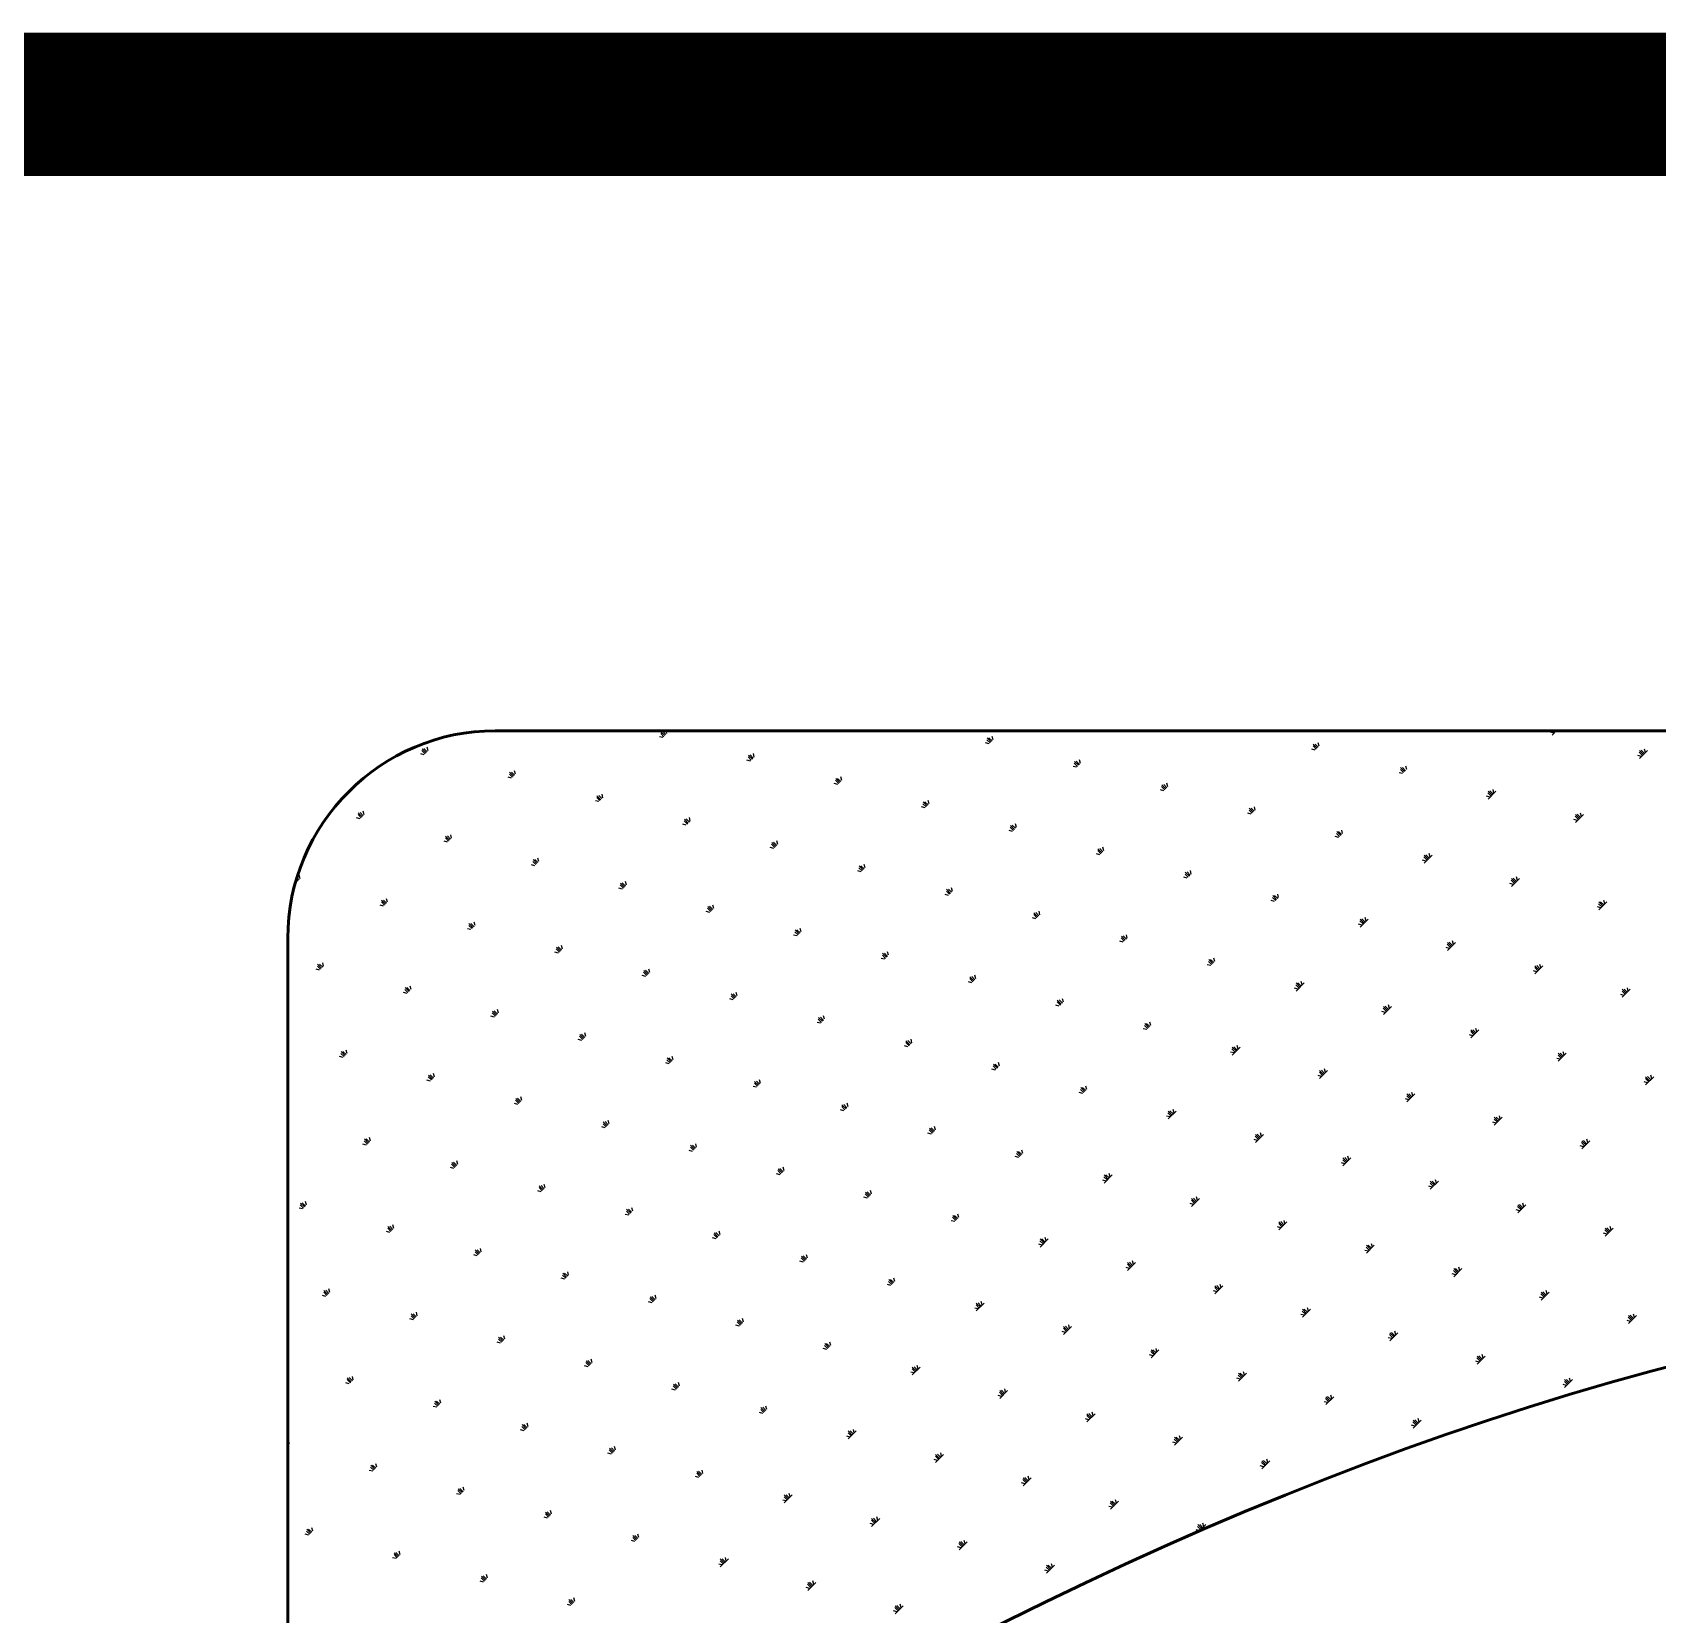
# Model space of a CAD drawing. Extents: x 54907 to 703237, y -798661 to -546661.
# Drawn here: x 248632 to 250329, y -738738 to -737086 of the extents above; entities that cross this region are included whole.
import ezdxf

# ---------------------------------------------------------------- set-up
doc = ezdxf.new("R2010")
doc.units = 0
doc.header["$LTSCALE"] = 1000
doc.header["$MEASUREMENT"] = 0
doc.layers.add('PUB_TITLE', color=4, linetype='Continuous')

msp = doc.modelspace()

# ---------------------------------------------------------------- linework, layer by layer
at = {"layer": 'PUB_TITLE', "color": 4}
for p, q in [((249292.2, -737820.6), (249288, -737816.5)), ((249293.2, -737819.6), (249289.9, -737816.2)), ((249294.3, -737818.5), (249293.4, -737815.5)), ((250220.8, -737817.9), (250217.1, -737816.9)), ((250218.7, -737820), (250223.2, -737815.5)), ((250221.8, -737816.9), (250220.5, -737815.5)), ((250222.9, -737815.8), (250222.5, -737815.5)), ((249043.8, -737837.5), (249040.5, -737834.1)), ((249044.9, -737836.4), (249043.9, -737832.8)), ((249290.1, -737822.7), (249286.4, -737821.7)), ((249291.1, -737821.7), (249287.8, -737818.3)), ((249630.7, -737829.3), (249627.1, -737828.3)), ((249631.8, -737828.2), (249628.5, -737824.9)), ((249632.8, -737827.2), (249628.7, -737823)), ((249633.9, -737826.1), (249630.5, -737822.8)), ((249634.9, -737825.1), (249633.9, -737821.4)), ((249972.5, -737834.8), (249969.1, -737831.4)), ((249973.5, -737833.7), (249969.3, -737829.6)), ((249974.5, -737832.7), (249971.2, -737829.4)), ((249975.6, -737831.6), (249974.6, -737828)), ((249040.7, -737840.6), (249037.1, -737839.6)), ((249041.7, -737839.6), (249038.4, -737836.2)), ((249042.8, -737838.5), (249038.6, -737834.4)), ((249381.4, -737847.2), (249377.7, -737846.2)), ((249382.4, -737846.1), (249379.1, -737842.8)), ((249383.5, -737845.1), (249379.3, -737840.9)), ((249384.5, -737844), (249381.2, -737840.7)), ((249385.5, -737843), (249384.6, -737839.3)), ((249723.1, -737852.7), (249719.7, -737849.3)), ((249724.1, -737851.6), (249719.9, -737847.5)), ((249725.2, -737850.6), (249721.8, -737847.3)), ((249726.2, -737849.6), (249725.2, -737845.9)), ((249971.4, -737835.8), (249967.8, -737834.8)), ((250312.1, -737842.4), (250308.4, -737841.4)), ((250313.1, -737841.3), (250309.8, -737838)), ((250314.2, -737840.3), (250310, -737836.1)), ((250310, -737844.5), (250318.3, -737836.1)), ((250315.2, -737839.2), (250311.9, -737835.9)), ((250316.2, -737838.2), (250315.3, -737834.6)), ((249132, -737865.1), (249128.3, -737864.1)), ((249133, -737864), (249129.7, -737860.7)), ((249134.1, -737863), (249129.9, -737858.8)), ((249135.1, -737861.9), (249131.8, -737858.6)), ((249136.2, -737860.9), (249135.2, -737857.3)), ((249473.7, -737870.6), (249470.3, -737867.2)), ((249474.7, -737869.5), (249470.6, -737865.4)), ((249475.8, -737868.5), (249472.4, -737865.2)), ((249476.8, -737867.5), (249475.8, -737863.8)), ((249722, -737853.7), (249718.4, -737852.8)), ((250062.7, -737860.3), (250059, -737859.3)), ((250063.7, -737859.2), (250060.4, -737855.9)), ((250064.8, -737858.2), (250060.6, -737854)), ((250065.8, -737857.2), (250062.5, -737853.8)), ((250066.9, -737856.1), (250065.9, -737852.5)), ((249225.4, -737887.5), (249221.2, -737883.3)), ((249226.4, -737886.4), (249223.1, -737883.1)), ((249227.4, -737885.4), (249226.5, -737881.7)), ((249472.6, -737871.6), (249469, -737870.7)), ((249813.3, -737878.2), (249809.7, -737877.2)), ((249814.4, -737877.1), (249811, -737873.8)), ((249815.4, -737876.1), (249811.2, -737871.9)), ((249816.4, -737875.1), (249813.1, -737871.7)), ((249817.5, -737874), (249816.5, -737870.4)), ((250154, -737884.7), (250150.3, -737883.8)), ((250155, -737883.7), (250151.7, -737880.4)), ((250156.1, -737882.7), (250151.9, -737878.5)), ((250151.9, -737886.8), (250160.2, -737878.5)), ((250157.1, -737881.6), (250153.8, -737878.3)), ((250158.1, -737880.6), (250157.2, -737876.9)), ((248976, -737905.4), (248971.8, -737901.2)), ((248977, -737904.3), (248973.7, -737901)), ((248978.1, -737903.3), (248977.1, -737899.6)), ((249223.3, -737889.5), (249219.6, -737888.6)), ((249224.3, -737888.5), (249221, -737885.2)), ((249563.9, -737896.1), (249560.3, -737895.1)), ((249565, -737895), (249561.6, -737891.7)), ((249566, -737894), (249561.8, -737889.8)), ((249567.1, -737893), (249563.7, -737889.6)), ((249568.1, -737891.9), (249567.1, -737888.3)), ((249904.6, -737902.6), (249900.9, -737901.7)), ((249905.6, -737901.6), (249902.3, -737898.3)), ((249906.7, -737900.6), (249902.5, -737896.4)), ((249907.7, -737899.5), (249904.4, -737896.2)), ((249908.8, -737898.5), (249907.8, -737894.8)), ((250249.4, -737905), (250248.4, -737901.4)), ((248973.9, -737907.4), (248970.2, -737906.5)), ((248974.9, -737906.4), (248971.6, -737903.1)), ((249314.5, -737914), (249310.9, -737913)), ((249315.6, -737913), (249312.2, -737909.6)), ((249316.6, -737911.9), (249312.5, -737907.7)), ((249317.7, -737910.9), (249314.3, -737907.5)), ((249318.7, -737909.8), (249317.7, -737906.2)), ((249656.3, -737919.5), (249652.9, -737916.2)), ((249657.3, -737918.5), (249653.1, -737914.3)), ((249658.3, -737917.4), (249655, -737914.1)), ((249659.4, -737916.4), (249658.4, -737912.7)), ((250245.2, -737909.2), (250241.6, -737908.2)), ((250246.3, -737908.2), (250243, -737904.8)), ((250247.3, -737907.1), (250243.2, -737902.9)), ((250243.2, -737911.3), (250251.5, -737902.9)), ((250248.4, -737906.1), (250245, -737902.7)), ((249065.2, -737931.9), (249061.5, -737930.9)), ((249066.2, -737930.9), (249062.9, -737927.5)), ((249067.3, -737929.8), (249063.1, -737925.6)), ((249068.3, -737928.8), (249065, -737925.4)), ((249069.3, -737927.7), (249068.4, -737924.1)), ((249406.9, -737937.4), (249403.5, -737934.1)), ((249407.9, -737936.4), (249403.7, -737932.2)), ((249409, -737935.3), (249405.6, -737932)), ((249410, -737934.3), (249409, -737930.6)), ((249655.2, -737920.6), (249651.6, -737919.6)), ((249995.9, -737927.1), (249992.2, -737926.1)), ((249996.9, -737926.1), (249993.6, -737922.7)), ((249998, -737925), (249993.8, -737920.8)), ((249999, -737924), (249995.7, -737920.6)), ((250000, -737922.9), (249999.1, -737919.3)), ((249157.5, -737955.3), (249154.1, -737952)), ((249158.5, -737954.3), (249154.4, -737950.1)), ((249159.6, -737953.2), (249156.2, -737949.9)), ((249160.6, -737952.2), (249159.6, -737948.5)), ((249405.8, -737938.5), (249402.2, -737937.5)), ((249746.5, -737945), (249742.8, -737944)), ((249747.5, -737944), (249744.2, -737940.6)), ((249748.6, -737942.9), (249744.4, -737938.7)), ((249749.6, -737941.9), (249746.3, -737938.5)), ((249750.7, -737940.8), (249749.7, -737937.2)), ((250087.1, -737951.6), (250083.5, -737950.6)), ((250088.2, -737950.5), (250084.9, -737947.2)), ((250089.2, -737949.5), (250085.1, -737945.3)), ((250085.1, -737953.7), (250093.4, -737945.3)), ((250090.3, -737948.4), (250086.9, -737945.1)), ((250091.3, -737947.4), (250090.3, -737943.7)), ((248910.2, -737971.1), (248907.8, -737968.7)), ((248911.2, -737970.1), (248910.3, -737966.4)), ((249156.4, -737956.4), (249152.8, -737955.4)), ((249497.1, -737962.9), (249493.5, -737961.9)), ((249498.1, -737961.9), (249494.8, -737958.5)), ((249499.2, -737960.8), (249495, -737956.7)), ((249500.2, -737959.8), (249496.9, -737956.4)), ((249501.3, -737958.7), (249500.3, -737955.1)), ((249837.8, -737969.5), (249834.1, -737968.5)), ((249838.8, -737968.4), (249835.5, -737965.1)), ((249839.9, -737967.4), (249835.7, -737963.2)), ((249840.9, -737966.3), (249837.6, -737963)), ((249841.9, -737965.3), (249841, -737961.6)), ((250180.5, -737973.9), (250176.3, -737969.8)), ((250176.3, -737978.1), (250184.7, -737969.8)), ((250181.6, -737972.9), (250178.2, -737969.5)), ((250182.6, -737971.8), (250181.6, -737968.2)), ((248907.1, -737974.3), (248906.2, -737974)), ((248908.1, -737973.2), (248906.8, -737971.9)), ((248909.2, -737972.2), (248907.3, -737970.3)), ((249247.7, -737980.8), (249244.1, -737979.8)), ((249248.8, -737979.8), (249245.4, -737976.4)), ((249249.8, -737978.7), (249245.6, -737974.6)), ((249250.9, -737977.7), (249247.5, -737974.3)), ((249251.9, -737976.6), (249250.9, -737973)), ((249588.4, -737987.4), (249584.7, -737986.4)), ((249589.4, -737986.3), (249586.1, -737983)), ((249590.5, -737985.3), (249586.3, -737981.1)), ((249591.5, -737984.2), (249588.2, -737980.9)), ((249592.6, -737983.2), (249591.6, -737979.5)), ((249933.2, -737989.8), (249932.2, -737986.1)), ((250178.4, -737976), (250174.8, -737975)), ((250179.5, -737975), (250176.1, -737971.6)), ((248998.3, -737998.7), (248994.7, -737997.7)), ((248999.4, -737997.7), (248996, -737994.3)), ((249000.4, -737996.6), (248996.3, -737992.5)), ((249001.5, -737995.6), (248998.1, -737992.3)), ((249002.5, -737994.5), (249001.5, -737990.9)), ((249340, -738004.2), (249336.7, -738000.9)), ((249341.1, -738003.2), (249336.9, -737999)), ((249342.1, -738002.1), (249338.8, -737998.8)), ((249343.2, -738001.1), (249342.2, -737997.5)), ((249929, -737993.9), (249925.4, -737992.9)), ((249930.1, -737992.9), (249926.7, -737989.5)), ((249931.1, -737991.8), (249927, -737987.7)), ((249932.2, -737990.8), (249928.8, -737987.5)), ((250269.7, -738000.5), (250266.1, -737999.5)), ((250270.8, -737999.4), (250267.4, -737996.1)), ((250271.8, -737998.4), (250267.6, -737994.2)), ((250267.6, -738002.6), (250276, -737994.2)), ((250272.8, -737997.3), (250269.5, -737994)), ((250273.9, -737996.3), (250272.9, -737992.7)), ((249090.7, -738022.1), (249087.3, -738018.8)), ((249091.7, -738021.1), (249087.5, -738016.9)), ((249092.8, -738020.1), (249089.4, -738016.7)), ((249093.8, -738019), (249092.8, -738015.4)), ((249339, -738005.3), (249335.4, -738004.3)), ((249679.7, -738011.8), (249676, -738010.9)), ((249680.7, -738010.8), (249677.4, -738007.4)), ((249681.8, -738009.7), (249677.6, -738005.6)), ((249682.8, -738008.7), (249679.5, -738005.4)), ((249683.8, -738007.7), (249682.9, -738004)), ((250020.3, -738018.4), (250016.7, -738017.4)), ((250021.4, -738017.3), (250018, -738014)), ((250022.4, -738016.3), (250018.2, -738012.1)), ((250018.2, -738020.5), (250026.6, -738012.1)), ((250023.5, -738015.3), (250020.1, -738011.9)), ((250024.5, -738014.2), (250023.5, -738010.6)), ((249089.6, -738023.2), (249086, -738022.2)), ((249430.3, -738029.7), (249426.6, -738028.8)), ((249431.3, -738028.7), (249428, -738025.4)), ((249432.4, -738027.6), (249428.2, -738023.5)), ((249433.4, -738026.6), (249430.1, -738023.3)), ((249434.5, -738025.6), (249433.5, -738021.9)), ((249770.9, -738036.3), (249767.3, -738035.3)), ((249772, -738035.2), (249768.6, -738031.9)), ((249773, -738034.2), (249768.9, -738030)), ((249774.1, -738033.2), (249770.7, -738029.8)), ((249775.1, -738032.1), (249774.1, -738028.5)), ((250113.7, -738040.8), (250109.5, -738036.6)), ((250109.5, -738044.9), (250117.9, -738036.6)), ((250114.7, -738039.7), (250111.4, -738036.4)), ((250115.8, -738038.7), (250114.8, -738035)), ((249180.9, -738047.6), (249177.3, -738046.7)), ((249181.9, -738046.6), (249178.6, -738043.3)), ((249183, -738045.6), (249178.8, -738041.4)), ((249184, -738044.5), (249180.7, -738041.2)), ((249185.1, -738043.5), (249184.1, -738039.8)), ((249521.6, -738054.2), (249517.9, -738053.2)), ((249522.6, -738053.2), (249519.3, -738049.8)), ((249523.7, -738052.1), (249519.5, -738047.9)), ((249524.7, -738051.1), (249521.4, -738047.7)), ((249525.7, -738050), (249524.8, -738046.4)), ((249864.3, -738058.7), (249860.1, -738054.5)), ((249865.4, -738057.6), (249862, -738054.3)), ((249866.4, -738056.6), (249865.4, -738052.9)), ((250111.6, -738042.8), (250108, -738041.9)), ((250112.7, -738041.8), (250109.3, -738038.5)), ((248931.5, -738065.5), (248927.9, -738064.6)), ((248932.6, -738064.5), (248929.2, -738061.2)), ((248933.6, -738063.5), (248929.4, -738059.3)), ((248934.7, -738062.4), (248931.3, -738059.1)), ((248935.7, -738061.4), (248934.7, -738057.7)), ((249272.2, -738072.1), (249268.5, -738071.1)), ((249273.2, -738071.1), (249269.9, -738067.7)), ((249274.3, -738070), (249270.1, -738065.8)), ((249275.3, -738069), (249272, -738065.6)), ((249276.4, -738067.9), (249275.4, -738064.3)), ((249617, -738074.5), (249616, -738070.8)), ((249862.2, -738060.7), (249858.6, -738059.8)), ((249863.3, -738059.7), (249859.9, -738056.4)), ((250202.9, -738067.3), (250199.2, -738066.3)), ((250203.9, -738066.3), (250200.6, -738062.9)), ((250205, -738065.2), (250200.8, -738061)), ((250200.8, -738069.4), (250209.2, -738061)), ((250206, -738064.2), (250202.7, -738060.8)), ((250207.1, -738063.1), (250206.1, -738059.5)), ((249023.8, -738089), (249020.5, -738085.6)), ((249024.9, -738087.9), (249020.7, -738083.7)), ((249025.9, -738086.9), (249022.6, -738083.5)), ((249027, -738085.8), (249026, -738082.2)), ((249367.6, -738092.4), (249366.7, -738088.7)), ((249612.8, -738078.7), (249609.2, -738077.7)), ((249613.9, -738077.6), (249610.5, -738074.3)), ((249614.9, -738076.6), (249610.8, -738072.4)), ((249616, -738075.5), (249612.6, -738072.2)), ((249953.5, -738085.2), (249949.9, -738084.2)), ((249954.5, -738084.2), (249951.2, -738080.8)), ((249955.6, -738083.1), (249951.4, -738078.9)), ((249951.4, -738087.3), (249959.8, -738078.9)), ((249956.6, -738082.1), (249953.3, -738078.7)), ((249957.7, -738081), (249956.7, -738077.4)), ((250295.2, -738090.7), (250291.9, -738087.4)), ((250296.3, -738089.7), (250292.1, -738085.5)), ((250292.1, -738093.8), (250300.4, -738085.5)), ((250297.3, -738088.6), (250294, -738085.3)), ((250298.3, -738087.6), (250297.4, -738083.9)), ((249022.8, -738090), (249019.1, -738089)), ((249363.5, -738096.6), (249359.8, -738095.6)), ((249364.5, -738095.5), (249361.2, -738092.2)), ((249365.6, -738094.5), (249361.4, -738090.3)), ((249366.6, -738093.4), (249363.3, -738090.1)), ((249704.1, -738103.1), (249700.5, -738102.1)), ((249705.2, -738102.1), (249701.8, -738098.7)), ((249706.2, -738101), (249702, -738096.8)), ((249707.3, -738100), (249703.9, -738096.6)), ((249708.3, -738098.9), (249707.3, -738095.3)), ((250045.8, -738108.6), (250042.5, -738105.3)), ((250046.9, -738107.6), (250042.7, -738103.4)), ((250042.7, -738111.8), (250051, -738103.4)), ((250047.9, -738106.5), (250044.6, -738103.2)), ((250049, -738105.5), (250048, -738101.8)), ((250294.2, -738091.8), (250290.5, -738090.8)), ((249114.1, -738114.5), (249110.4, -738113.5)), ((249115.1, -738113.4), (249111.8, -738110.1)), ((249116.2, -738112.4), (249112, -738108.2)), ((249117.2, -738111.3), (249113.9, -738108)), ((249118.3, -738110.3), (249117.3, -738106.6)), ((249454.7, -738121), (249451.1, -738120)), ((249455.8, -738120), (249452.4, -738116.6)), ((249456.8, -738118.9), (249452.7, -738114.8)), ((249457.9, -738117.9), (249454.5, -738114.5)), ((249458.9, -738116.8), (249457.9, -738113.2)), ((249797.5, -738125.5), (249793.3, -738121.3)), ((249798.5, -738124.4), (249795.2, -738121.1)), ((249799.6, -738123.4), (249798.6, -738119.7)), ((250044.8, -738109.7), (250041.1, -738108.7)), ((249205.4, -738138.9), (249201.7, -738137.9)), ((249206.4, -738137.9), (249203.1, -738134.5)), ((249207.4, -738136.8), (249203.3, -738132.7)), ((249208.5, -738135.8), (249205.2, -738132.4)), ((249209.5, -738134.7), (249208.6, -738131.1)), ((249548.1, -738143.4), (249543.9, -738139.2)), ((249549.2, -738142.3), (249545.8, -738139)), ((249550.2, -738141.3), (249549.2, -738137.6)), ((249795.4, -738127.6), (249791.8, -738126.6)), ((249796.4, -738126.5), (249793.1, -738123.2)), ((250136.1, -738134.1), (250132.4, -738133.1)), ((250137.1, -738133.1), (250133.8, -738129.7)), ((250138.2, -738132), (250134, -738127.9)), ((250134, -738136.2), (250142.3, -738127.9)), ((250139.2, -738131), (250135.9, -738127.7)), ((250140.2, -738129.9), (250139.3, -738126.3)), ((248956, -738156.8), (248952.3, -738155.8)), ((248957, -738155.8), (248953.7, -738152.4)), ((248958.1, -738154.7), (248953.9, -738150.6)), ((248959.1, -738153.7), (248955.8, -738150.4)), ((248960.2, -738152.6), (248959.2, -738149)), ((249300.8, -738159.2), (249299.8, -738155.6)), ((249546, -738145.5), (249542.4, -738144.5)), ((249547.1, -738144.4), (249543.7, -738141.1)), ((249886.7, -738152), (249883, -738151)), ((249887.7, -738151), (249884.4, -738147.6)), ((249888.8, -738149.9), (249884.6, -738145.8)), ((249884.6, -738154.1), (249892.9, -738145.8)), ((249889.8, -738148.9), (249886.5, -738145.6)), ((249890.9, -738147.9), (249889.9, -738144.2)), ((250228.4, -738157.5), (250225, -738154.2)), ((250229.4, -738156.5), (250225.3, -738152.3)), ((250225.3, -738160.7), (250233.6, -738152.3)), ((250230.5, -738155.4), (250227.1, -738152.1)), ((250231.5, -738154.4), (250230.5, -738150.8)), ((249051.4, -738177.1), (249050.5, -738173.5)), ((249296.6, -738163.4), (249293, -738162.4)), ((249297.7, -738162.3), (249294.3, -738159)), ((249298.7, -738161.3), (249294.6, -738157.1)), ((249299.8, -738160.2), (249296.4, -738156.9)), ((249637.3, -738169.9), (249633.7, -738169)), ((249638.3, -738168.9), (249635, -738165.5)), ((249639.4, -738167.8), (249635.2, -738163.7)), ((249640.4, -738166.8), (249637.1, -738163.5)), ((249641.5, -738165.8), (249640.5, -738162.1)), ((249979, -738175.4), (249975.7, -738172.1)), ((249980.1, -738174.4), (249975.9, -738170.2)), ((249975.9, -738178.6), (249984.2, -738170.2)), ((249981.1, -738173.4), (249977.8, -738170)), ((249982.1, -738172.3), (249981.2, -738168.7)), ((250227.3, -738158.6), (250223.7, -738157.6)), ((249047.3, -738181.3), (249043.6, -738180.3)), ((249048.3, -738180.2), (249045, -738176.9)), ((249049.3, -738179.2), (249045.2, -738175)), ((249050.4, -738178.2), (249047.1, -738174.8)), ((249387.9, -738187.8), (249384.3, -738186.9)), ((249389, -738186.8), (249385.6, -738183.5)), ((249390, -738185.7), (249385.8, -738181.6)), ((249391.1, -738184.7), (249387.7, -738181.4)), ((249392.1, -738183.7), (249391.1, -738180)), ((249729.6, -738193.3), (249726.3, -738190)), ((249730.7, -738192.3), (249726.5, -738188.1)), ((249731.7, -738191.3), (249728.4, -738187.9)), ((249732.8, -738190.2), (249731.8, -738186.6)), ((249978, -738176.5), (249974.3, -738175.5)), ((250318.6, -738183), (250315, -738182.1)), ((250319.7, -738182), (250316.3, -738178.7)), ((250320.7, -738181), (250316.5, -738176.8)), ((250316.5, -738185.1), (250324.9, -738176.8)), ((250321.8, -738179.9), (250318.4, -738176.6)), ((250322.8, -738178.9), (250321.8, -738175.2)), ((249138.5, -738205.7), (249134.9, -738204.8)), ((249139.6, -738204.7), (249136.2, -738201.4)), ((249140.6, -738203.7), (249136.5, -738199.5)), ((249141.7, -738202.6), (249138.3, -738199.3)), ((249142.7, -738201.6), (249141.7, -738197.9)), ((249481.3, -738210.2), (249477.1, -738206)), ((249482.3, -738209.2), (249479, -738205.8)), ((249483.4, -738208.1), (249482.4, -738204.5)), ((249728.6, -738194.4), (249724.9, -738193.4)), ((250069.2, -738200.9), (250065.6, -738200)), ((250070.3, -738199.9), (250066.9, -738196.6)), ((250071.3, -738198.9), (250067.2, -738194.7)), ((250067.2, -738203), (250075.5, -738194.7)), ((250072.4, -738197.8), (250069, -738194.5)), ((250073.4, -738196.8), (250072.4, -738193.1)), ((249231.9, -738228.1), (249227.7, -738223.9)), ((249233, -738227.1), (249229.6, -738223.7)), ((249234, -738226), (249233, -738222.4)), ((249479.2, -738212.3), (249475.5, -738211.3)), ((249480.2, -738211.3), (249476.9, -738207.9)), ((249819.9, -738218.8), (249816.2, -738217.9)), ((249820.9, -738217.8), (249817.6, -738214.5)), ((249822, -738216.8), (249817.8, -738212.6)), ((249817.8, -738220.9), (249826.1, -738212.6)), ((249823, -738215.7), (249819.7, -738212.4)), ((249824, -738214.7), (249823.1, -738211)), ((250160.5, -738225.4), (250156.9, -738224.4)), ((250161.6, -738224.4), (250158.2, -738221)), ((250162.6, -738223.3), (250158.4, -738219.1)), ((250158.4, -738227.5), (250166.8, -738219.1)), ((250163.7, -738222.3), (250160.3, -738218.9)), ((250164.7, -738221.2), (250163.7, -738217.6)), ((248984.6, -738243.9), (248983.6, -738240.3)), ((249229.8, -738230.2), (249226.2, -738229.2)), ((249230.9, -738229.2), (249227.5, -738225.8)), ((249570.5, -738236.8), (249566.8, -738235.8)), ((249571.5, -738235.7), (249568.2, -738232.4)), ((249572.6, -738234.7), (249568.4, -738230.5)), ((249573.6, -738233.6), (249570.3, -738230.3)), ((249574.7, -738232.6), (249573.7, -738228.9)), ((249912.2, -738242.3), (249908.8, -738238.9)), ((249913.2, -738241.2), (249909.1, -738237)), ((249909.1, -738245.4), (249917.4, -738237)), ((249914.3, -738240.2), (249910.9, -738236.8)), ((249915.3, -738239.1), (249914.3, -738235.5)), ((248980.4, -738248.1), (248976.8, -738247.1)), ((248981.5, -738247.1), (248978.1, -738243.7)), ((248982.5, -738246), (248978.3, -738241.8)), ((248983.6, -738245), (248980.2, -738241.6)), ((249321.1, -738254.7), (249317.4, -738253.7)), ((249322.1, -738253.6), (249318.8, -738250.3)), ((249323.2, -738252.6), (249319, -738248.4)), ((249324.2, -738251.5), (249320.9, -738248.2)), ((249325.3, -738250.5), (249324.3, -738246.8)), ((249662.8, -738260.2), (249659.5, -738256.8)), ((249663.8, -738259.1), (249659.7, -738254.9)), ((249664.9, -738258.1), (249661.6, -738254.7)), ((249665.9, -738257), (249665, -738253.4)), ((249911.1, -738243.3), (249907.5, -738242.3)), ((250251.8, -738249.9), (250248.2, -738248.9)), ((250252.8, -738248.8), (250249.5, -738245.5)), ((250253.9, -738247.8), (250249.7, -738243.6)), ((250249.7, -738252), (250258.1, -738243.6)), ((250254.9, -738246.7), (250251.6, -738243.4)), ((250256, -738245.7), (250255, -738242)), ((249071.7, -738272.6), (249068.1, -738271.6)), ((249072.8, -738271.5), (249069.4, -738268.2)), ((249073.8, -738270.5), (249069.6, -738266.3)), ((249074.8, -738269.4), (249071.5, -738266.1)), ((249075.9, -738268.4), (249074.9, -738264.7)), ((249413.4, -738278.1), (249410.1, -738274.7)), ((249414.5, -738277), (249410.3, -738272.9)), ((249415.5, -738276), (249412.2, -738272.6)), ((249416.6, -738274.9), (249415.6, -738271.3)), ((249661.8, -738261.2), (249658.1, -738260.2)), ((250002.4, -738267.8), (249998.8, -738266.8)), ((250003.5, -738266.7), (250000.1, -738263.4)), ((250004.5, -738265.7), (250000.3, -738261.5)), ((250000.3, -738269.9), (250008.7, -738261.5)), ((250005.6, -738264.6), (250002.2, -738261.3)), ((250006.6, -738263.6), (250005.6, -738259.9)), ((249165.1, -738294.9), (249160.9, -738290.8)), ((249166.1, -738293.9), (249162.8, -738290.5)), ((249167.2, -738292.8), (249166.2, -738289.2)), ((249412.4, -738279.1), (249408.7, -738278.1)), ((249753, -738285.7), (249749.4, -738284.7)), ((249754.1, -738284.6), (249750.7, -738281.3)), ((249755.1, -738283.6), (249751, -738279.4)), ((249751, -738287.8), (249759.3, -738279.4)), ((249756.2, -738282.5), (249752.8, -738279.2)), ((249757.2, -738281.5), (249756.2, -738277.8)), ((250093.7, -738292.2), (250090.1, -738291.2)), ((250094.7, -738291.2), (250091.4, -738287.8)), ((250095.8, -738290.1), (250091.6, -738286)), ((250091.6, -738294.3), (250100, -738286)), ((250096.8, -738289.1), (250093.5, -738285.8)), ((250097.9, -738288), (250096.9, -738284.4)), ((248915.7, -738312.8), (248911.5, -738308.7)), ((248916.7, -738311.8), (248913.4, -738308.5)), ((248917.8, -738310.8), (248916.8, -738307.1)), ((249163, -738297), (249159.3, -738296)), ((249164, -738296), (249160.7, -738292.6)), ((249503.7, -738303.6), (249500, -738302.6)), ((249504.7, -738302.5), (249501.4, -738299.2)), ((249505.7, -738301.5), (249501.6, -738297.3)), ((249506.8, -738300.4), (249503.4, -738297.1)), ((249507.8, -738299.4), (249506.9, -738295.7)), ((249844.3, -738310.1), (249840.7, -738309.2)), ((249845.4, -738309.1), (249842, -738305.7)), ((249846.4, -738308), (249842.2, -738303.9)), ((249842.2, -738312.2), (249850.6, -738303.9)), ((249847.5, -738307), (249844.1, -738303.7)), ((249848.5, -738306), (249847.5, -738302.3)), ((250189.2, -738312.5), (250188.2, -738308.9)), ((248913.6, -738314.9), (248910, -738313.9)), ((248914.7, -738313.9), (248911.3, -738310.5)), ((249254.3, -738321.5), (249250.6, -738320.5)), ((249255.3, -738320.4), (249252, -738317.1)), ((249256.4, -738319.4), (249252.2, -738315.2)), ((249257.4, -738318.3), (249254.1, -738315)), ((249258.5, -738317.3), (249257.5, -738313.7)), ((249596, -738327), (249592.6, -738323.6)), ((249597, -738325.9), (249592.9, -738321.8)), ((249598.1, -738324.9), (249594.7, -738321.6)), ((249599.1, -738323.9), (249598.1, -738320.2)), ((250185, -738316.7), (250181.3, -738315.7)), ((250186, -738315.6), (250182.7, -738312.3)), ((250187.1, -738314.6), (250182.9, -738310.4)), ((250182.9, -738318.8), (250191.2, -738310.4)), ((250188.1, -738313.6), (250184.8, -738310.2)), ((249004.9, -738339.4), (249001.2, -738338.4)), ((249005.9, -738338.3), (249002.6, -738335)), ((249007, -738337.3), (249002.8, -738333.1)), ((249008, -738336.3), (249004.7, -738332.9)), ((249009.1, -738335.2), (249008.1, -738331.6)), ((249346.6, -738344.9), (249343.3, -738341.6)), ((249347.6, -738343.9), (249343.5, -738339.7)), ((249348.7, -738342.8), (249345.3, -738339.5)), ((249349.7, -738341.8), (249348.8, -738338.1)), ((249594.9, -738328), (249591.3, -738327.1)), ((249935.6, -738334.6), (249931.9, -738333.6)), ((249936.6, -738333.5), (249933.3, -738330.2)), ((249937.7, -738332.5), (249933.5, -738328.3)), ((249933.5, -738336.7), (249941.9, -738328.3)), ((249938.7, -738331.5), (249935.4, -738328.1)), ((249939.8, -738330.4), (249938.8, -738326.8)), ((250276.3, -738341.1), (250272.6, -738340.2)), ((250277.3, -738340.1), (250274, -738336.8)), ((250278.4, -738339.1), (250274.2, -738334.9)), ((250274.2, -738343.2), (250282.5, -738334.9)), ((250279.4, -738338), (250276.1, -738334.7)), ((250280.4, -738337), (250279.5, -738333.3)), ((249097.2, -738362.8), (249093.9, -738359.5)), ((249098.3, -738361.8), (249094.1, -738357.6)), ((249099.3, -738360.7), (249096, -738357.4)), ((249100.4, -738359.7), (249099.4, -738356)), ((249345.6, -738345.9), (249341.9, -738345)), ((249686.2, -738352.5), (249682.6, -738351.5)), ((249687.3, -738351.4), (249683.9, -738348.1)), ((249688.3, -738350.4), (249684.1, -738346.2)), ((249684.1, -738354.6), (249692.5, -738346.2)), ((249689.4, -738349.4), (249686, -738346)), ((249690.4, -738348.3), (249689.4, -738344.7)), ((250026.9, -738359), (250023.2, -738358.1)), ((250027.9, -738358), (250024.6, -738354.7)), ((250029, -738357), (250024.8, -738352.8)), ((250024.8, -738361.1), (250033.1, -738352.8)), ((250030, -738355.9), (250026.7, -738352.6)), ((250031.1, -738354.9), (250030.1, -738351.2)), ((249096.2, -738363.8), (249092.5, -738362.9)), ((249436.8, -738370.4), (249433.2, -738369.4)), ((249437.9, -738369.4), (249434.5, -738366)), ((249438.9, -738368.3), (249434.7, -738364.1)), ((249440, -738367.3), (249436.6, -738363.9)), ((249441, -738366.2), (249440, -738362.6)), ((249777.5, -738377), (249773.8, -738376)), ((249778.5, -738375.9), (249775.2, -738372.6)), ((249779.6, -738374.9), (249775.4, -738370.7)), ((249775.4, -738379), (249783.8, -738370.7)), ((249780.6, -738373.8), (249777.3, -738370.5)), ((249781.7, -738372.8), (249780.7, -738369.1)), ((250120.2, -738381.4), (250116.1, -738377.2)), ((250116.1, -738385.6), (250124.4, -738377.2)), ((250121.3, -738380.4), (250118, -738377)), ((250122.3, -738379.3), (250121.4, -738375.7)), ((249187.5, -738388.3), (249183.8, -738387.3)), ((249188.5, -738387.3), (249185.2, -738383.9)), ((249189.5, -738386.2), (249185.4, -738382)), ((249190.6, -738385.2), (249187.2, -738381.8)), ((249191.6, -738384.1), (249190.7, -738380.5)), ((249528.1, -738394.9), (249524.5, -738393.9)), ((249529.2, -738393.8), (249525.8, -738390.5)), ((249530.2, -738392.8), (249526, -738388.6)), ((249531.2, -738391.7), (249527.9, -738388.4)), ((249532.3, -738390.7), (249531.3, -738387)), ((249873, -738397.2), (249872, -738393.6)), ((250118.2, -738383.5), (250114.5, -738382.5)), ((250119.2, -738382.5), (250115.9, -738379.1)), ((248938.1, -738406.2), (248934.4, -738405.2)), ((248939.1, -738405.2), (248935.8, -738401.8)), ((248940.2, -738404.1), (248936, -738399.9)), ((248941.2, -738403.1), (248937.9, -738399.7)), ((248942.3, -738402), (248941.3, -738398.4)), ((249279.8, -738411.7), (249276.4, -738408.4)), ((249280.8, -738410.7), (249276.6, -738406.5)), ((249281.9, -738409.6), (249278.5, -738406.3)), ((249282.9, -738408.6), (249281.9, -738404.9)), ((249868.8, -738401.4), (249865.1, -738400.4)), ((249869.8, -738400.4), (249866.5, -738397)), ((249870.9, -738399.3), (249866.7, -738395.1)), ((249866.7, -738403.5), (249875, -738395.1)), ((249871.9, -738398.3), (249868.6, -738394.9)), ((250209.4, -738408), (250205.8, -738407)), ((250210.5, -738406.9), (250207.1, -738403.6)), ((250211.5, -738405.9), (250207.4, -738401.7)), ((250207.4, -738410.1), (250215.7, -738401.7)), ((250212.6, -738404.8), (250209.2, -738401.5)), ((250213.6, -738403.8), (250212.6, -738400.1)), ((249030.4, -738429.6), (249027.1, -738426.3)), ((249031.4, -738428.6), (249027.3, -738424.4)), ((249032.5, -738427.5), (249029.1, -738424.2)), ((249033.5, -738426.5), (249032.6, -738422.8)), ((249278.7, -738412.8), (249275.1, -738411.8)), ((249619.4, -738419.3), (249615.7, -738418.3)), ((249620.4, -738418.3), (249617.1, -738414.9)), ((249621.5, -738417.2), (249617.3, -738413.1)), ((249617.3, -738421.4), (249625.7, -738413.1)), ((249622.5, -738416.2), (249619.2, -738412.8)), ((249623.6, -738415.1), (249622.6, -738411.5)), ((249960.1, -738425.9), (249956.4, -738424.9)), ((249961.1, -738424.8), (249957.8, -738421.5)), ((249962.1, -738423.8), (249958, -738419.6)), ((249958, -738428), (249966.3, -738419.6)), ((249963.2, -738422.7), (249959.8, -738419.4)), ((249964.2, -738421.7), (249963.3, -738418)), ((250301.8, -738431.4), (250298.4, -738428)), ((250302.8, -738430.3), (250298.6, -738426.2)), ((250298.6, -738434.5), (250307, -738426.2)), ((250303.9, -738429.3), (250300.5, -738425.9)), ((250304.9, -738428.2), (250303.9, -738424.6)), ((249029.4, -738430.7), (249025.7, -738429.7)), ((249370, -738437.2), (249366.4, -738436.2)), ((249371.1, -738436.2), (249367.7, -738432.8)), ((249372.1, -738435.1), (249367.9, -738431)), ((249373.1, -738434.1), (249369.8, -738430.7)), ((249374.2, -738433), (249373.2, -738429.4)), ((249710.7, -738443.8), (249707, -738442.8)), ((249711.7, -738442.7), (249708.4, -738439.4)), ((249712.8, -738441.7), (249708.6, -738437.5)), ((249708.6, -738445.9), (249716.9, -738437.5)), ((249713.8, -738440.6), (249710.5, -738437.3)), ((249714.9, -738439.6), (249713.9, -738435.9)), ((250053.4, -738448.2), (250049.3, -738444.1)), ((250049.3, -738452.4), (250057.6, -738444.1)), ((250054.5, -738447.2), (250051.1, -738443.9)), ((250055.5, -738446.2), (250054.5, -738442.5)), ((250300.7, -738432.4), (250297.1, -738431.4)), ((249120.6, -738455.1), (249117, -738454.1)), ((249121.7, -738454.1), (249118.3, -738450.7)), ((249122.7, -738453), (249118.5, -738448.9)), ((249123.8, -738452), (249120.4, -738448.7)), ((249124.8, -738450.9), (249123.8, -738447.3)), ((249461.3, -738461.7), (249457.6, -738460.7)), ((249462.3, -738460.6), (249459, -738457.3)), ((249463.4, -738459.6), (249459.2, -738455.4)), ((249464.4, -738458.5), (249461.1, -738455.2)), ((249465.5, -738457.5), (249464.5, -738453.9)), ((249804, -738466.1), (249799.9, -738462)), ((249799.9, -738470.3), (249808.2, -738462)), ((249805.1, -738465.1), (249801.7, -738461.8)), ((249806.1, -738464.1), (249805.2, -738460.4)), ((250051.3, -738450.3), (250047.7, -738449.3)), ((250052.4, -738449.3), (250049, -738445.9)), ((249211.9, -738479.6), (249208.3, -738478.6)), ((249213, -738478.5), (249209.6, -738475.2)), ((249214, -738477.5), (249209.8, -738473.3)), ((249215, -738476.5), (249211.7, -738473.1)), ((249216.1, -738475.4), (249215.1, -738471.8)), ((249556.8, -738482), (249555.8, -738478.3)), ((249802, -738468.2), (249798.3, -738467.3)), ((249803, -738467.2), (249799.7, -738463.8)), ((250142.6, -738474.8), (250139, -738473.8)), ((250143.7, -738473.7), (250140.3, -738470.4)), ((250144.7, -738472.7), (250140.5, -738468.5)), ((250140.5, -738476.9), (250148.9, -738468.5)), ((250145.8, -738471.7), (250142.4, -738468.3)), ((250146.8, -738470.6), (250145.8, -738467)), ((248963.6, -738496.4), (248960.2, -738493.1)), ((248964.6, -738495.4), (248960.4, -738491.2)), ((248965.7, -738494.4), (248962.3, -738491)), ((248966.7, -738493.3), (248965.7, -738489.7)), ((249552.6, -738486.1), (249548.9, -738485.2)), ((249553.6, -738485.1), (249550.3, -738481.8)), ((249554.7, -738484), (249550.5, -738479.9)), ((249550.5, -738488.2), (249558.8, -738479.9)), ((249555.7, -738483), (249552.4, -738479.7)), ((249893.2, -738492.7), (249889.6, -738491.7)), ((249894.3, -738491.6), (249890.9, -738488.3)), ((249895.3, -738490.6), (249891.1, -738486.4)), ((249891.1, -738494.8), (249899.5, -738486.4)), ((249896.4, -738489.6), (249893, -738486.2)), ((249897.4, -738488.5), (249896.4, -738484.9)), ((250234.9, -738498.2), (250231.6, -738494.9)), ((250236, -738497.2), (250231.8, -738493)), ((250231.8, -738501.3), (250240.2, -738493)), ((250237, -738496.1), (250233.7, -738492.8)), ((250238.1, -738495.1), (250237.1, -738491.4)), ((248962.5, -738497.5), (248958.9, -738496.5)), ((249303.2, -738504), (249299.5, -738503.1)), ((249304.2, -738503), (249300.9, -738499.7)), ((249305.3, -738502), (249301.1, -738497.8)), ((249306.3, -738500.9), (249303, -738497.6)), ((249307.4, -738499.9), (249306.4, -738496.2)), ((249643.9, -738510.6), (249640.2, -738509.6)), ((249644.9, -738509.6), (249641.6, -738506.2)), ((249645.9, -738508.5), (249641.8, -738504.3)), ((249641.8, -738512.7), (249650.1, -738504.3)), ((249647, -738507.5), (249643.6, -738504.1)), ((249648, -738506.4), (249647.1, -738502.8)), ((249985.6, -738516.1), (249982.2, -738512.8)), ((249986.6, -738515.1), (249982.4, -738510.9)), ((249982.4, -738519.2), (249990.8, -738510.9)), ((249987.6, -738514), (249984.3, -738510.7)), ((249988.7, -738513), (249987.7, -738509.3)), ((250233.9, -738499.2), (250230.2, -738498.3)), ((249053.8, -738521.9), (249050.2, -738521)), ((249054.9, -738520.9), (249051.5, -738517.6)), ((249055.9, -738519.9), (249051.7, -738515.7)), ((249056.9, -738518.8), (249053.6, -738515.5)), ((249058, -738517.8), (249057, -738514.1)), ((249394.5, -738528.5), (249390.8, -738527.5)), ((249395.5, -738527.5), (249392.2, -738524.1)), ((249396.6, -738526.4), (249392.4, -738522.2)), ((249397.6, -738525.4), (249394.3, -738522)), ((249398.7, -738524.3), (249397.7, -738520.7)), ((249737.2, -738533), (249733, -738528.8)), ((249733, -738537.1), (249741.4, -738528.8)), ((249738.3, -738531.9), (249734.9, -738528.6)), ((249739.3, -738530.9), (249738.3, -738527.2)), ((249984.5, -738517.1), (249980.9, -738516.2)), ((249145.1, -738546.4), (249141.4, -738545.4)), ((249146.1, -738545.4), (249142.8, -738542)), ((249147.2, -738544.3), (249143, -738540.1)), ((249148.2, -738543.3), (249144.9, -738539.9)), ((249149.3, -738542.2), (249148.3, -738538.6)), ((249487.8, -738550.9), (249483.7, -738546.7)), ((249483.7, -738555), (249492, -738546.7)), ((249488.9, -738549.8), (249485.5, -738546.5)), ((249489.9, -738548.8), (249489, -738545.1)), ((249735.1, -738535.1), (249731.5, -738534.1)), ((249736.2, -738534), (249732.8, -738530.7)), ((250075.8, -738541.6), (250072.1, -738540.6)), ((250076.8, -738540.6), (250073.5, -738537.2)), ((250077.9, -738539.5), (250073.7, -738535.3)), ((250073.7, -738543.7), (250082.1, -738535.3)), ((250078.9, -738538.5), (250075.6, -738535.1)), ((250080, -738537.4), (250079, -738533.8)), ((248898.8, -738561.2), (248898.2, -738560.5)), ((248899.9, -738560.1), (248898.9, -738556.5)), ((249240.5, -738566.7), (249239.6, -738563)), ((249485.8, -738553), (249482.1, -738552)), ((249486.8, -738551.9), (249483.5, -738548.6)), ((249826.4, -738559.5), (249822.8, -738558.5)), ((249827.5, -738558.5), (249824.1, -738555.1)), ((249828.5, -738557.4), (249824.3, -738553.2)), ((249824.3, -738561.6), (249832.7, -738553.2)), ((249829.5, -738556.4), (249826.2, -738553)), ((249830.6, -738555.3), (249829.6, -738551.7)), ((248991.2, -738584.6), (248990.2, -738580.9)), ((249236.4, -738570.9), (249232.7, -738569.9)), ((249237.4, -738569.8), (249234.1, -738566.5)), ((249238.5, -738568.8), (249234.3, -738564.6)), ((249239.5, -738567.7), (249236.2, -738564.4)), ((249577, -738577.4), (249573.4, -738576.4)), ((249578.1, -738576.4), (249574.7, -738573)), ((249579.1, -738575.3), (249574.9, -738571.2)), ((249574.9, -738579.5), (249583.3, -738571.2)), ((249580.2, -738574.3), (249576.8, -738570.9)), ((249581.2, -738573.2), (249580.2, -738569.6)), ((249918.7, -738582.9), (249915.4, -738579.6)), ((249919.8, -738581.9), (249915.6, -738577.7)), ((249915.6, -738586.1), (249924, -738577.7)), ((249920.8, -738580.8), (249917.5, -738577.5)), ((249921.9, -738579.8), (249920.9, -738576.1)), ((248987, -738588.8), (248983.3, -738587.8)), ((248988, -738587.7), (248984.7, -738584.4)), ((248989.1, -738586.7), (248984.9, -738582.5)), ((248990.1, -738585.6), (248986.8, -738582.3)), ((249327.7, -738595.3), (249324, -738594.3)), ((249328.7, -738594.3), (249325.4, -738590.9)), ((249329.7, -738593.2), (249325.6, -738589.1)), ((249330.8, -738592.2), (249327.4, -738588.8)), ((249331.8, -738591.1), (249330.9, -738587.5)), ((249669.4, -738600.8), (249666, -738597.5)), ((249670.4, -738599.8), (249666.2, -738595.6)), ((249666.2, -738604), (249674.6, -738595.6)), ((249671.4, -738598.7), (249668.1, -738595.4)), ((249672.5, -738597.7), (249671.5, -738594)), ((249917.7, -738584), (249914, -738583)), ((249078.3, -738613.2), (249074.6, -738612.2)), ((249079.3, -738612.2), (249076, -738608.8)), ((249080.4, -738611.1), (249076.2, -738607)), ((249081.4, -738610.1), (249078.1, -738606.8)), ((249082.4, -738609), (249081.5, -738605.4)), ((249421, -738617.7), (249416.8, -738613.5)), ((249416.8, -738621.9), (249425.2, -738613.5)), ((249422.1, -738616.6), (249418.7, -738613.3)), ((249423.1, -738615.6), (249422.1, -738612)), ((249668.3, -738601.9), (249664.7, -738600.9)), ((249171.6, -738635.6), (249167.5, -738631.4)), ((249172.7, -738634.6), (249169.3, -738631.2)), ((249173.7, -738633.5), (249172.7, -738629.9)), ((249418.9, -738619.8), (249415.3, -738618.8)), ((249420, -738618.7), (249416.6, -738615.4)), ((249759.6, -738626.3), (249755.9, -738625.4)), ((249760.6, -738625.3), (249757.3, -738621.9)), ((249761.7, -738624.2), (249757.5, -738620.1)), ((249757.5, -738628.4), (249765.9, -738620.1)), ((249762.7, -738623.2), (249759.4, -738619.9)), ((249763.8, -738622.2), (249762.8, -738618.5)), ((248924.3, -738651.4), (248923.4, -738647.8)), ((249169.6, -738637.7), (249165.9, -738636.7)), ((249170.6, -738636.6), (249167.3, -738633.3)), ((249510.2, -738644.2), (249506.6, -738643.3)), ((249511.3, -738643.2), (249507.9, -738639.9)), ((249512.3, -738642.1), (249508.1, -738638)), ((249508.1, -738646.3), (249516.5, -738638)), ((249513.3, -738641.1), (249510, -738637.8)), ((249514.4, -738640.1), (249513.4, -738636.4)), ((249851.9, -738649.7), (249848.6, -738646.4)), ((249853, -738648.7), (249848.8, -738644.5)), ((249854, -738647.7), (249850.7, -738644.3)), ((249850.8, -738650.9), (249857.1, -738644.5)), ((249855.1, -738646.6), (249854.1, -738643)), ((248920.2, -738655.6), (248916.5, -738654.6)), ((248921.2, -738654.5), (248917.9, -738651.2)), ((248922.3, -738653.5), (248918.1, -738649.3)), ((248923.3, -738652.5), (248920, -738649.1)), ((249260.8, -738662.1), (249257.2, -738661.2)), ((249261.9, -738661.1), (249258.5, -738657.8)), ((249262.9, -738660.1), (249258.7, -738655.9)), ((249264, -738659), (249260.6, -738655.7)), ((249265, -738658), (249264, -738654.3)), ((249602.5, -738667.7), (249599.2, -738664.3)), ((249603.6, -738666.6), (249599.4, -738662.4)), ((249599.4, -738670.8), (249607.8, -738662.4)), ((249604.6, -738665.6), (249601.3, -738662.2)), ((249605.7, -738664.5), (249604.7, -738660.9)), ((249850.9, -738650.8), (249847.2, -738649.8)), ((249011.4, -738680), (249007.8, -738679.1)), ((249012.5, -738679), (249009.2, -738675.7)), ((249013.5, -738678), (249009.4, -738673.8)), ((249014.6, -738676.9), (249011.2, -738673.6)), ((249015.6, -738675.9), (249014.6, -738672.2)), ((249353.2, -738685.6), (249349.8, -738682.2)), ((249354.2, -738684.5), (249350, -738680.3)), ((249350, -738688.7), (249358.4, -738680.3)), ((249355.2, -738683.5), (249351.9, -738680.1)), ((249356.3, -738682.4), (249355.3, -738678.8)), ((249601.5, -738668.7), (249597.8, -738667.7)), ((249104.8, -738702.4), (249100.6, -738698.2)), ((249105.9, -738701.4), (249102.5, -738698)), ((249106.9, -738700.3), (249105.9, -738696.7)), ((249352.1, -738686.6), (249348.5, -738685.6)), ((249692.8, -738693.2), (249689.1, -738692.2)), ((249693.8, -738692.1), (249690.5, -738688.8)), ((249694.9, -738691.1), (249690.7, -738686.9)), ((249690.7, -738695.2), (249699, -738686.9)), ((249695.9, -738690), (249692.6, -738686.7)), ((249696.9, -738689), (249696, -738685.3)), ((249102.7, -738704.5), (249099.1, -738703.5)), ((249103.8, -738703.5), (249100.4, -738700.1)), ((249443.4, -738711.1), (249439.7, -738710.1)), ((249444.4, -738710), (249441.1, -738706.7)), ((249445.5, -738709), (249441.3, -738704.8)), ((249441.3, -738713.1), (249449.7, -738704.8)), ((249446.5, -738707.9), (249443.2, -738704.6)), ((249447.6, -738706.9), (249446.6, -738703.2)), ((249194, -738729), (249190.4, -738728)), ((249195.1, -738727.9), (249191.7, -738724.6)), ((249196.1, -738726.9), (249191.9, -738722.7)), ((249197.1, -738725.8), (249193.8, -738722.5)), ((249198.2, -738724.8), (249197.2, -738721.1)), ((249535.7, -738734.5), (249532.4, -738731.1)), ((249536.8, -738733.4), (249532.6, -738729.3)), ((249532.6, -738737.6), (249540.9, -738729.3)), ((249537.8, -738732.4), (249534.5, -738729)), ((249538.8, -738731.3), (249537.9, -738727.7)), ((249534.7, -738735.5), (249531, -738734.5))]:
    msp.add_line(p, q, dxfattribs=at)
at = {"layer": 'PUB_TITLE', "const_width": 150}
msp.add_lwpolyline([(58806.6, -797161.4), (254256.6, -797161.4), (254256.6, -737161.4), (58806.6, -737161.4)], close=True, dxfattribs=at)
at = {"layer": 'PUB_TITLE', "color": 4, "const_width": 52.8}
msp.add_lwpolyline([(246408.6, -744792.1), (254256.6, -744792.1), (254256.6, -737161.4), (246408.6, -737161.4)], close=True, dxfattribs=at)
at = {"layer": 'PUB_TITLE', "color": 4, "lineweight": 53}
for points, knots in [([(248898.2, -739215.1), (248898.2, -738625.2), (248898.2, -738032.2), (248898.2, -738032.2), (248898.2, -737913), (248995.7, -737815.5), (249115, -737815.5), (249115, -737815.5), (251463, -737815.5), (251463, -737815.5), (251582.2, -737815.5), (251679.7, -737913), (251679.7, -738032.2), (251679.7, -738032.2), (251679.7, -738510.9), (251679.7, -739036)], [6.497483, 6.497483, 6.497483, 6.497483, 7, 7, 7, 8, 8, 8, 9, 9, 9, 10, 10, 10, 10.451509, 10.451509, 10.451509, 10.451509]), ([(251306.6, -738416.9), (251932.9, -738517.5), (251434.1, -739249.2), (250782.5, -739528.3), (251242.3, -739206.1), (251544.3, -738600), (250749.7, -738797.8), (250749.7, -738797.8), (250630.2, -739598.8), (250630.2, -739598.8), (250308.1, -739749.2), (250076.9, -739786.8), (249927.5, -739768), (249927.5, -739768), (250037.1, -738915.3), (250037.1, -738915.3), (249494.1, -738917.8), (248789.5, -739337.3), (248698.6, -739373.2), (249429, -738766.8), (250408.8, -738272.7), (251306.6, -738416.9)], [0, 0, 0, 0, 1, 1, 1, 2, 2, 2, 3, 3, 3, 4, 4, 4, 5, 5, 5, 6, 6, 6, 7, 7, 7, 7])]:
    msp.add_open_spline(points, degree=3, knots=knots, dxfattribs=at)

doc.saveas('drawing.dxf')
